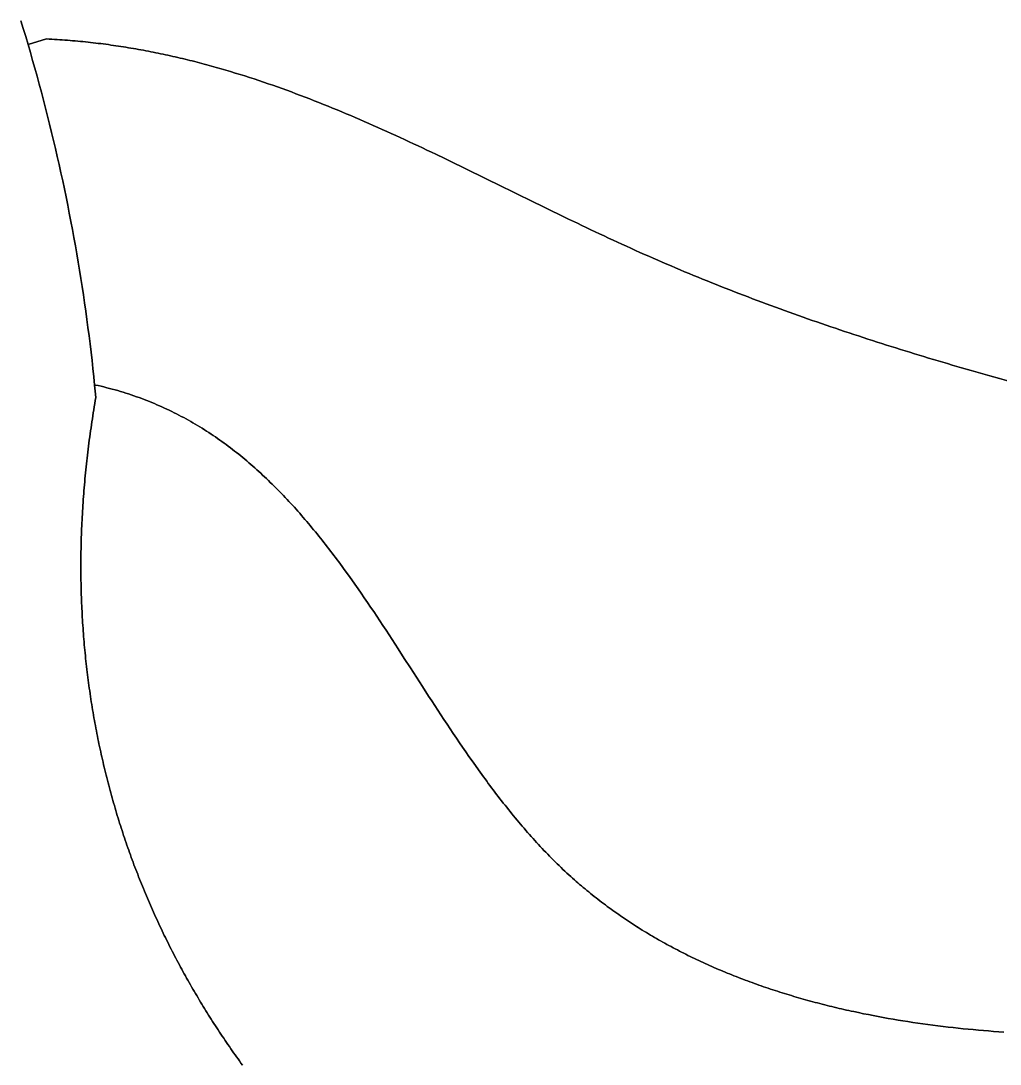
# Model space of a CAD drawing. Header units: millimetres. Extents: x 1811966 to 2218310, y 20519 to 471429.
# Drawn here: x 1946885 to 1957320, y 123498 to 134613 of the extents above; entities that cross this region are included whole.
import ezdxf

# ---------------------------------------------------------------- set-up
doc = ezdxf.new("R2010")
doc.units = ezdxf.units.MM
doc.layers.add('CLOSED_AREAS', color=7, linetype='Continuous')
doc.layers.add('REGION_HOLES', color=7, linetype='Continuous')

msp = doc.modelspace()

# ---------------------------------------------------------------- linework, layer by layer
at = {"layer": 'CLOSED_AREAS'}
for points in [[(1946884.637, 134615.245), (1946910.501, 134530.985), (1946935.991, 134446.612), (1946961.104, 134362.126), (1947159.427, 134420.597), (1947187.321, 134419.215), (1947215.172, 134417.731), (1947242.978, 134416.143), (1947270.741, 134414.453), (1947298.46, 134412.661), (1947326.136, 134410.768), (1947353.769, 134408.774), (1947381.359, 134406.68), (1947408.907, 134404.486), (1947436.413, 134402.193), (1947463.877, 134399.801), (1947491.298, 134397.311), (1947518.678, 134394.724), (1947546.017, 134392.039), (1947573.315, 134389.258), (1947600.571, 134386.381), (1947627.787, 134383.408), (1947654.963, 134380.341), (1947682.098, 134377.179), (1947709.193, 134373.923), (1947736.249, 134370.574), (1947763.264, 134367.131), (1947790.241, 134363.597), (1947817.178, 134359.97), (1947844.076, 134356.253), (1947870.936, 134352.444), (1947897.757, 134348.546), (1947924.54, 134344.557), (1947951.285, 134340.48), (1947977.992, 134336.313), (1948004.662, 134332.059), (1948031.294, 134327.717), (1948057.889, 134323.288), (1948084.447, 134318.772), (1948110.968, 134314.171), (1948137.453, 134309.484), (1948163.902, 134304.712), (1948190.315, 134299.855), (1948216.692, 134294.915), (1948243.033, 134289.891), (1948269.34, 134284.784), (1948295.611, 134279.595), (1948321.847, 134274.324), (1948348.048, 134268.972), (1948374.215, 134263.539), (1948400.348, 134258.026), (1948426.447, 134252.433), (1948452.512, 134246.761), (1948478.543, 134241.01), (1948504.542, 134235.182), (1948530.507, 134229.275), (1948556.439, 134223.292), (1948582.339, 134217.232), (1948608.206, 134211.096), (1948634.041, 134204.884), (1948659.844, 134198.598), (1948685.615, 134192.237), (1948711.355, 134185.802), (1948737.063, 134179.294), (1948762.741, 134172.712), (1948788.387, 134166.059), (1948814.003, 134159.334), (1948839.589, 134152.537), (1948865.144, 134145.67), (1948890.669, 134138.732), (1948916.165, 134131.725), (1948967.068, 134117.504), (1949017.855, 134103.01), (1949068.527, 134088.248), (1949119.087, 134073.221), (1949169.536, 134057.935), (1949219.875, 134042.393), (1949270.108, 134026.6), (1949320.235, 134010.56), (1949370.258, 133994.276), (1949420.18, 133977.754), (1949470.001, 133960.997), (1949519.724, 133944.01), (1949569.351, 133926.797), (1949618.883, 133909.361), (1949668.321, 133891.708), (1949717.669, 133873.842), (1949766.928, 133855.766), (1949816.099, 133837.485), (1949865.184, 133819.003), (1949914.185, 133800.324), (1949963.104, 133781.453), (1950011.943, 133762.394), (1950060.703, 133743.151), (1950109.386, 133723.728), (1950157.994, 133704.129), (1950206.529, 133684.359), (1950254.993, 133664.421), (1950303.387, 133644.321), (1950351.713, 133624.062), (1950399.973, 133603.648), (1950448.169, 133583.085), (1950496.303, 133562.374), (1950544.376, 133541.522), (1950592.39, 133520.533), (1950640.346, 133499.409), (1950688.248, 133478.157), (1950736.096, 133456.779), (1950783.893, 133435.281), (1950831.639, 133413.666), (1950879.338, 133391.938), (1950926.99, 133370.103), (1950974.598, 133348.163), (1951022.162, 133326.124), (1951069.686, 133303.988), (1951117.171, 133281.762), (1951164.619, 133259.448), (1951212.031, 133237.052), (1951259.409, 133214.576), (1951306.755, 133192.027), (1951401.359, 133146.72), (1951495.856, 133101.166), (1951590.261, 133055.398), (1951684.589, 133009.45), (1951778.853, 132963.356), (1951873.068, 132917.149), (1951967.249, 132870.863), (1952155.563, 132778.188), (1952343.912, 132685.601), (1952438.134, 132639.425), (1952532.408, 132593.372), (1952626.747, 132547.475), (1952721.167, 132501.77), (1952815.681, 132456.288), (1952862.978, 132433.642), (1952910.304, 132411.064), (1952957.661, 132388.56), (1953005.05, 132366.132), (1953052.474, 132343.786), (1953099.934, 132321.526), (1953147.431, 132299.355), (1953194.969, 132277.278), (1953242.548, 132255.299), (1953290.17, 132233.423), (1953337.838, 132211.653), (1953385.552, 132189.994), (1953433.315, 132168.45), (1953481.129, 132147.026), (1953528.59, 132125.903), (1953576.103, 132104.901), (1953623.666, 132084.018), (1953671.279, 132063.255), (1953718.943, 132042.61), (1953766.657, 132022.082), (1953814.42, 132001.671), (1953862.232, 131981.376), (1953910.093, 131961.196), (1953958.003, 131941.131), (1954005.961, 131921.18), (1954053.967, 131901.341), (1954102.02, 131881.614), (1954150.121, 131861.999), (1954198.269, 131842.495), (1954246.463, 131823.1), (1954294.703, 131803.814), (1954342.99, 131784.637), (1954391.322, 131765.567), (1954439.7, 131746.603), (1954488.123, 131727.746), (1954536.59, 131708.994), (1954585.102, 131690.346), (1954633.658, 131671.802), (1954682.258, 131653.361), (1954730.901, 131635.022), (1954779.587, 131616.784), (1954828.316, 131598.647), (1954877.088, 131580.61), (1954925.901, 131562.672), (1954974.757, 131544.832), (1955023.654, 131527.089), (1955072.592, 131509.443), (1955121.572, 131491.893), (1955170.592, 131474.439), (1955219.652, 131457.079), (1955268.752, 131439.812), (1955317.891, 131422.638), (1955367.07, 131405.556), (1955416.288, 131388.566), (1955465.545, 131371.666), (1955514.84, 131354.856), (1955564.173, 131338.135), (1955613.544, 131321.503), (1955662.952, 131304.957), (1955712.397, 131288.499), (1955761.879, 131272.126), (1955811.398, 131255.839), (1955860.952, 131239.636), (1955910.543, 131223.516), (1955960.169, 131207.479), (1956009.83, 131191.525), (1956059.526, 131175.652), (1956109.256, 131159.859), (1956159.021, 131144.146), (1956208.819, 131128.512), (1956258.651, 131112.957), (1956308.517, 131097.478), (1956358.415, 131082.077), (1956408.346, 131066.751), (1956458.309, 131051.501), (1956508.305, 131036.325), (1956558.332, 131021.222), (1956608.39, 131006.193), (1956658.479, 130991.235), (1956708.599, 130976.349), (1956758.75, 130961.533), (1956808.93, 130946.787), (1956909.38, 130917.501), (1957009.946, 130888.486), (1957110.627, 130859.733), (1957211.418, 130831.238), (1957312.319, 130802.995), (1957413.326, 130774.996)], [(1957413.326, 130774.996), (1957312.319, 130802.995), (1957211.418, 130831.238), (1957110.627, 130859.733), (1957009.946, 130888.486), (1956909.38, 130917.501), (1956808.93, 130946.787), (1956758.75, 130961.533), (1956708.599, 130976.349), (1956658.479, 130991.235), (1956608.39, 131006.193), (1956558.332, 131021.222), (1956508.305, 131036.325), (1956458.309, 131051.501), (1956408.346, 131066.751), (1956358.415, 131082.077), (1956308.517, 131097.478), (1956258.651, 131112.957), (1956208.819, 131128.512), (1956159.021, 131144.146), (1956109.256, 131159.859), (1956059.526, 131175.652), (1956009.83, 131191.525), (1955960.169, 131207.479), (1955910.543, 131223.516), (1955860.952, 131239.636), (1955811.398, 131255.839), (1955761.879, 131272.126), (1955712.397, 131288.499), (1955662.952, 131304.957), (1955613.544, 131321.503), (1955564.173, 131338.135), (1955514.84, 131354.856), (1955465.545, 131371.666), (1955416.288, 131388.566), (1955367.07, 131405.556), (1955317.891, 131422.638), (1955268.752, 131439.812), (1955219.652, 131457.079), (1955170.592, 131474.439), (1955121.572, 131491.893), (1955072.592, 131509.443), (1955023.654, 131527.089), (1954974.757, 131544.832), (1954925.901, 131562.672), (1954877.088, 131580.61), (1954828.316, 131598.647), (1954779.587, 131616.784), (1954730.901, 131635.022), (1954682.258, 131653.361), (1954633.658, 131671.802), (1954585.102, 131690.346), (1954536.59, 131708.994), (1954488.123, 131727.746), (1954439.7, 131746.603), (1954391.322, 131765.567), (1954342.99, 131784.637), (1954294.703, 131803.814), (1954246.463, 131823.1), (1954198.269, 131842.495), (1954150.121, 131861.999), (1954102.02, 131881.614), (1954053.967, 131901.341), (1954005.961, 131921.18), (1953958.003, 131941.131), (1953910.093, 131961.196), (1953862.232, 131981.376), (1953814.42, 132001.671), (1953766.657, 132022.082), (1953718.943, 132042.61), (1953671.279, 132063.255), (1953623.666, 132084.018), (1953576.103, 132104.901), (1953528.59, 132125.903), (1953481.129, 132147.026), (1953433.315, 132168.45), (1953385.552, 132189.994), (1953337.838, 132211.653), (1953290.17, 132233.423), (1953242.548, 132255.299), (1953194.969, 132277.278), (1953147.431, 132299.355), (1953099.934, 132321.526), (1953052.474, 132343.786), (1953005.05, 132366.132), (1952957.661, 132388.56), (1952910.304, 132411.064), (1952862.978, 132433.642), (1952815.681, 132456.288), (1952721.167, 132501.77), (1952626.747, 132547.475), (1952532.408, 132593.372), (1952438.134, 132639.425), (1952343.912, 132685.601), (1952155.563, 132778.188), (1951967.249, 132870.863), (1951873.068, 132917.149), (1951778.853, 132963.356), (1951684.589, 133009.45), (1951590.261, 133055.398), (1951495.856, 133101.166), (1951401.359, 133146.72), (1951306.755, 133192.027), (1951259.409, 133214.576), (1951212.031, 133237.052), (1951164.619, 133259.448), (1951117.171, 133281.762), (1951069.686, 133303.988), (1951022.162, 133326.124), (1950974.598, 133348.163), (1950926.99, 133370.103), (1950879.338, 133391.938), (1950831.639, 133413.666), (1950783.893, 133435.281), (1950736.096, 133456.779), (1950688.248, 133478.157), (1950640.346, 133499.409), (1950592.39, 133520.533), (1950544.376, 133541.522), (1950496.303, 133562.374), (1950448.169, 133583.085), (1950399.973, 133603.648), (1950351.713, 133624.062), (1950303.387, 133644.321), (1950254.993, 133664.421), (1950206.529, 133684.359), (1950157.994, 133704.129), (1950109.386, 133723.728), (1950060.703, 133743.151), (1950011.943, 133762.394), (1949963.104, 133781.453), (1949914.185, 133800.324), (1949865.184, 133819.003), (1949816.099, 133837.485), (1949766.928, 133855.766), (1949717.669, 133873.842), (1949668.321, 133891.708), (1949618.883, 133909.361), (1949569.351, 133926.797), (1949519.724, 133944.01), (1949470.001, 133960.997), (1949420.18, 133977.754), (1949370.258, 133994.276), (1949320.235, 134010.56), (1949270.108, 134026.6), (1949219.875, 134042.393), (1949169.536, 134057.935), (1949119.087, 134073.221), (1949068.527, 134088.248), (1949017.855, 134103.01), (1948967.068, 134117.504), (1948916.165, 134131.725), (1948890.669, 134138.732), (1948865.144, 134145.67), (1948839.589, 134152.537), (1948814.003, 134159.334), (1948788.387, 134166.059), (1948762.741, 134172.712), (1948737.063, 134179.294), (1948711.355, 134185.802), (1948685.615, 134192.237), (1948659.844, 134198.598), (1948634.041, 134204.884), (1948608.206, 134211.096), (1948582.339, 134217.232), (1948556.439, 134223.292), (1948530.507, 134229.275), (1948504.542, 134235.182), (1948478.543, 134241.01), (1948452.512, 134246.761), (1948426.447, 134252.433), (1948400.348, 134258.026), (1948374.215, 134263.539), (1948348.048, 134268.972), (1948321.847, 134274.324), (1948295.611, 134279.595), (1948269.34, 134284.784), (1948243.033, 134289.891), (1948216.692, 134294.915), (1948190.315, 134299.855), (1948163.902, 134304.712), (1948137.453, 134309.484), (1948110.968, 134314.171), (1948084.447, 134318.772), (1948057.889, 134323.288), (1948031.294, 134327.717), (1948004.662, 134332.059), (1947977.992, 134336.313), (1947951.285, 134340.48), (1947924.54, 134344.557), (1947897.757, 134348.546), (1947870.936, 134352.444), (1947844.076, 134356.253), (1947817.178, 134359.97), (1947790.241, 134363.597), (1947763.264, 134367.131), (1947736.249, 134370.574), (1947709.193, 134373.923), (1947682.098, 134377.179), (1947654.963, 134380.341), (1947627.787, 134383.408), (1947600.571, 134386.381), (1947573.315, 134389.258), (1947546.017, 134392.039), (1947518.678, 134394.724), (1947491.298, 134397.311), (1947463.877, 134399.801), (1947436.413, 134402.193), (1947408.907, 134404.486), (1947381.359, 134406.68), (1947353.769, 134408.774), (1947326.136, 134410.768), (1947298.46, 134412.661), (1947270.741, 134414.453), (1947242.978, 134416.143), (1947215.172, 134417.731), (1947187.321, 134419.215), (1947159.427, 134420.597), (1946961.104, 134362.126), (1946985.852, 134277.492), (1947010.222, 134192.749), (1947034.215, 134107.898), (1947057.83, 134022.941), (1947081.065, 133937.88), (1947103.922, 133852.716), (1947126.4, 133767.451), (1947148.497, 133682.087), (1947170.214, 133596.625), (1947191.549, 133511.068), (1947212.504, 133425.416), (1947233.077, 133339.672), (1947253.268, 133253.837), (1947273.076, 133167.913), (1947292.501, 133081.901), (1947311.543, 132995.804), (1947330.202, 132909.623), (1947348.476, 132823.36), (1947366.366, 132737.016), (1947383.871, 132650.593), (1947400.991, 132564.093), (1947417.726, 132477.518), (1947434.074, 132390.869), (1947450.037, 132304.148), (1947465.613, 132217.357), (1947480.803, 132130.498), (1947495.605, 132043.571), (1947510.02, 131956.58), (1947524.048, 131869.525), (1947537.687, 131782.408), (1947550.939, 131695.232), (1947563.802, 131607.998), (1947576.276, 131520.707), (1947588.361, 131433.361), (1947600.057, 131345.963), (1947611.364, 131258.513), (1947622.281, 131171.013), (1947632.809, 131083.466), (1947642.946, 130995.873), (1947652.693, 130908.236), (1947662.05, 130820.556), (1947671.016, 130732.835), (1947678.76, 130733.609), (1947709.15, 130726.862), (1947739.364, 130719.89), (1947769.402, 130712.694), (1947799.266, 130705.275), (1947828.957, 130697.636), (1947858.477, 130689.777), (1947887.825, 130681.7), (1947917.004, 130673.406), (1947946.014, 130664.897), (1947974.856, 130656.174), (1948003.532, 130647.238), (1948032.043, 130638.091), (1948060.39, 130628.735), (1948088.573, 130619.169), (1948116.594, 130609.397), (1948144.455, 130599.419), (1948172.155, 130589.237), (1948199.697, 130578.852), (1948227.082, 130568.266), (1948254.309, 130557.479), (1948281.382, 130546.494), (1948308.3, 130535.311), (1948335.065, 130523.932), (1948361.677, 130512.359), (1948388.139, 130500.593), (1948414.451, 130488.635), (1948440.614, 130476.486), (1948466.629, 130464.149), (1948492.498, 130451.624), (1948518.221, 130438.913), (1948543.8, 130426.016), (1948569.235, 130412.937), (1948594.528, 130399.675), (1948619.68, 130386.233), (1948644.692, 130372.611), (1948669.566, 130358.812), (1948694.301, 130344.836), (1948718.9, 130330.685), (1948743.363, 130316.36), (1948767.691, 130301.863), (1948791.887, 130287.195), (1948815.949, 130272.357), (1948839.881, 130257.351), (1948863.683, 130242.179), (1948887.355, 130226.841), (1948910.9, 130211.338), (1948934.318, 130195.674), (1948957.61, 130179.848), (1948980.778, 130163.862), (1949003.822, 130147.718), (1949026.744, 130131.417), (1949049.544, 130114.96), (1949072.224, 130098.348), (1949094.786, 130081.584), (1949117.229, 130064.669), (1949139.555, 130047.603), (1949161.766, 130030.388), (1949183.861, 130013.026), (1949205.844, 129995.518), (1949227.713, 129977.866), (1949249.472, 129960.07), (1949271.12, 129942.133), (1949292.659, 129924.055), (1949314.09, 129905.838), (1949335.414, 129887.484), (1949356.632, 129868.993), (1949377.745, 129850.367), (1949398.754, 129831.608), (1949419.661, 129812.717), (1949440.467, 129793.695), (1949461.172, 129774.544), (1949481.778, 129755.265), (1949502.285, 129735.859), (1949522.696, 129716.328), (1949543.011, 129696.674), (1949563.23, 129676.897), (1949583.356, 129656.999), (1949603.39, 129636.982), (1949623.332, 129616.846), (1949643.183, 129596.593), (1949662.945, 129576.225), (1949682.618, 129555.744), (1949702.205, 129535.149), (1949721.705, 129514.443), (1949741.121, 129493.627), (1949760.453, 129472.703), (1949779.702, 129451.672), (1949798.869, 129430.535), (1949817.955, 129409.293), (1949836.963, 129387.949), (1949855.892, 129366.503), (1949874.743, 129344.957), (1949893.519, 129323.313), (1949912.219, 129301.57), (1949930.846, 129279.732), (1949949.399, 129257.8), (1949967.881, 129235.774), (1949986.292, 129213.656), (1950004.634, 129191.448), (1950022.907, 129169.15), (1950041.113, 129146.765), (1950059.253, 129124.294), (1950077.327, 129101.738), (1950095.338, 129079.098), (1950113.285, 129056.377), (1950131.171, 129033.574), (1950148.996, 129010.693), (1950166.761, 128987.733), (1950184.468, 128964.697), (1950202.117, 128941.585), (1950219.71, 128918.4), (1950237.248, 128895.142), (1950254.732, 128871.814), (1950272.162, 128848.416), (1950289.541, 128824.949), (1950306.869, 128801.416), (1950324.147, 128777.817), (1950341.376, 128754.154), (1950375.694, 128706.642), (1950409.83, 128658.89), (1950443.793, 128610.91), (1950477.593, 128562.712), (1950511.238, 128514.308), (1950544.737, 128465.708), (1950578.099, 128416.925), (1950611.333, 128367.969), (1950644.446, 128318.851), (1950677.449, 128269.582), (1950710.35, 128220.173), (1950743.157, 128170.636), (1950775.88, 128120.981), (1950808.528, 128071.221), (1950841.108, 128021.364), (1950873.631, 127971.424), (1950906.105, 127921.411), (1950970.939, 127821.209), (1951035.683, 127720.849), (1951100.406, 127620.419), (1951165.178, 127520.008), (1951230.071, 127419.704), (1951262.585, 127369.621), (1951295.155, 127319.597), (1951327.79, 127269.645), (1951360.5, 127219.776), (1951393.292, 127169.999), (1951426.177, 127120.328), (1951459.161, 127070.772), (1951492.255, 127021.344), (1951525.468, 126972.053), (1951558.807, 126922.911), (1951592.282, 126873.929), (1951625.901, 126825.119), (1951659.674, 126776.491), (1951693.609, 126728.057), (1951727.715, 126679.827), (1951762.001, 126631.813), (1951796.475, 126584.026), (1951813.786, 126560.221), (1951831.147, 126536.476), (1951848.56, 126512.794), (1951866.025, 126489.176), (1951883.544, 126465.623), (1951901.118, 126442.136), (1951918.748, 126418.717), (1951936.435, 126395.367), (1951954.18, 126372.088), (1951971.985, 126348.88), (1951989.85, 126325.746), (1952007.776, 126302.687), (1952025.765, 126279.704), (1952043.817, 126256.798), (1952061.934, 126233.972), (1952080.118, 126211.225), (1952098.368, 126188.561), (1952116.686, 126165.979), (1952135.073, 126143.482), (1952153.531, 126121.071), (1952172.06, 126098.747), (1952190.661, 126076.511), (1952209.336, 126054.366), (1952228.086, 126032.312), (1952246.911, 126010.351), (1952265.813, 125988.484), (1952284.794, 125966.713), (1952303.853, 125945.038), (1952322.993, 125923.462), (1952342.214, 125901.986), (1952361.517, 125880.61), (1952380.904, 125859.338), (1952400.375, 125838.169), (1952419.932, 125817.105), (1952439.576, 125796.148), (1952459.307, 125775.3), (1952479.128, 125754.56), (1952499.039, 125733.932), (1952519.04, 125713.416), (1952539.135, 125693.013), (1952559.322, 125672.725), (1952579.604, 125652.554), (1952599.982, 125632.5), (1952620.456, 125612.566), (1952641.028, 125592.752), (1952661.699, 125573.061), (1952682.471, 125553.492), (1952703.343, 125534.048), (1952724.317, 125514.731), (1952745.395, 125495.541), (1952764.038, 125478.752), (1952782.761, 125462.063), (1952801.565, 125445.474), (1952820.449, 125428.983), (1952839.412, 125412.592), (1952858.453, 125396.3), (1952877.574, 125380.106), (1952896.773, 125364.01), (1952916.05, 125348.013), (1952935.404, 125332.113), (1952954.835, 125316.311), (1952974.343, 125300.607), (1952993.927, 125284.999), (1953013.588, 125269.489), (1953033.324, 125254.075), (1953053.135, 125238.758), (1953073.021, 125223.538), (1953092.981, 125208.413), (1953113.016, 125193.385), (1953133.124, 125178.452), (1953153.305, 125163.614), (1953173.56, 125148.871), (1953193.887, 125134.224), (1953214.286, 125119.671), (1953234.756, 125105.213), (1953255.299, 125090.849), (1953275.912, 125076.579), (1953296.596, 125062.403), (1953317.35, 125048.321), (1953338.174, 125034.332), (1953359.067, 125020.436), (1953380.03, 125006.634), (1953401.061, 124992.924), (1953422.161, 124979.306), (1953443.328, 124965.781), (1953464.563, 124952.348), (1953485.866, 124939.006), (1953507.235, 124925.757), (1953528.671, 124912.598), (1953550.172, 124899.531), (1953571.74, 124886.555), (1953593.372, 124873.669), (1953615.07, 124860.874), (1953636.832, 124848.169), (1953658.658, 124835.555), (1953680.548, 124823.03), (1953702.502, 124810.595), (1953724.518, 124798.249), (1953746.597, 124785.992), (1953768.738, 124773.824), (1953790.942, 124761.745), (1953813.206, 124749.754), (1953835.532, 124737.852), (1953857.918, 124726.037), (1953880.365, 124714.311), (1953902.872, 124702.672), (1953925.438, 124691.12), (1953948.064, 124679.656), (1953970.748, 124668.278), (1953993.491, 124656.987), (1954016.292, 124645.783), (1954039.15, 124634.665), (1954062.066, 124623.632), (1954085.038, 124612.686), (1954108.068, 124601.825), (1954131.153, 124591.05), (1954154.294, 124580.359), (1954177.491, 124569.754), (1954200.742, 124559.233), (1954224.048, 124548.797), (1954247.409, 124538.444), (1954270.823, 124528.176), (1954294.29, 124517.992), (1954317.811, 124507.891), (1954341.385, 124497.874), (1954365.011, 124487.939), (1954388.688, 124478.088), (1954412.418, 124468.319), (1954436.198, 124458.632), (1954460.03, 124449.028), (1954483.911, 124439.506), (1954507.843, 124430.065), (1954531.825, 124420.707), (1954555.856, 124411.429), (1954579.935, 124402.232), (1954604.064, 124393.117), (1954628.24, 124384.082), (1954652.464, 124375.127), (1954676.735, 124366.253), (1954701.054, 124357.458), (1954725.419, 124348.743), (1954749.83, 124340.108), (1954774.288, 124331.552), (1954798.79, 124323.075), (1954823.338, 124314.677), (1954847.931, 124306.358), (1954872.567, 124298.117), (1954897.248, 124289.954), (1954921.972, 124281.869), (1954946.74, 124273.862), (1954971.55, 124265.933), (1954996.403, 124258.08), (1955021.298, 124250.305), (1955046.234, 124242.606), (1955071.212, 124234.985), (1955096.23, 124227.439), (1955121.29, 124219.97), (1955146.389, 124212.576), (1955171.528, 124205.259), (1955196.706, 124198.017), (1955221.924, 124190.85), (1955247.18, 124183.758), (1955272.474, 124176.741), (1955297.806, 124169.798), (1955323.176, 124162.93), (1955348.582, 124156.136), (1955374.026, 124149.416), (1955399.505, 124142.77), (1955425.021, 124136.197), (1955450.572, 124129.697), (1955476.158, 124123.271), (1955501.78, 124116.917), (1955527.435, 124110.636), (1955553.125, 124104.427), (1955578.848, 124098.29), (1955604.605, 124092.225), (1955630.394, 124086.232), (1955656.216, 124080.31), (1955682.07, 124074.46), (1955707.956, 124068.68), (1955733.873, 124062.972), (1955759.821, 124057.333), (1955811.809, 124046.268), (1955863.916, 124035.482), (1955916.14, 124024.974), (1955968.477, 124014.742), (1956020.924, 124004.783), (1956073.478, 123995.098), (1956126.136, 123985.683), (1956178.896, 123976.536), (1956231.753, 123967.657), (1956284.706, 123959.043), (1956337.75, 123950.692), (1956390.883, 123942.603), (1956444.103, 123934.774), (1956497.405, 123927.203), (1956550.786, 123919.888), (1956604.245, 123912.828), (1956657.777, 123906.02), (1956711.379, 123899.463), (1956765.049, 123893.156), (1956818.784, 123887.095), (1956872.58, 123881.28), (1956926.434, 123875.709), (1956980.344, 123870.379), (1957034.306, 123865.29), (1957088.318, 123860.439), (1957142.375, 123855.825), (1957196.476, 123851.445), (1957250.617, 123847.299), (1957304.794, 123843.383), (1957359.006, 123839.697)], [(1957359.006, 123839.697), (1957304.794, 123843.383), (1957250.617, 123847.299), (1957196.476, 123851.445), (1957142.375, 123855.825), (1957088.318, 123860.439), (1957034.306, 123865.29), (1956980.344, 123870.379), (1956926.434, 123875.709), (1956872.58, 123881.28), (1956818.784, 123887.095), (1956765.049, 123893.156), (1956711.379, 123899.463), (1956657.777, 123906.02), (1956604.245, 123912.828), (1956550.786, 123919.888), (1956497.405, 123927.203), (1956444.103, 123934.774), (1956390.883, 123942.603), (1956337.75, 123950.692), (1956284.706, 123959.043), (1956231.753, 123967.657), (1956178.896, 123976.536), (1956126.136, 123985.683), (1956073.478, 123995.098), (1956020.924, 124004.783), (1955968.477, 124014.742), (1955916.14, 124024.974), (1955863.916, 124035.482), (1955811.809, 124046.268), (1955759.821, 124057.333), (1955733.873, 124062.972), (1955707.956, 124068.68), (1955682.07, 124074.46), (1955656.216, 124080.31), (1955630.394, 124086.232), (1955604.605, 124092.225), (1955578.848, 124098.29), (1955553.125, 124104.427), (1955527.435, 124110.636), (1955501.78, 124116.917), (1955476.158, 124123.271), (1955450.572, 124129.697), (1955425.021, 124136.197), (1955399.505, 124142.77), (1955374.026, 124149.416), (1955348.582, 124156.136), (1955323.176, 124162.93), (1955297.806, 124169.798), (1955272.474, 124176.741), (1955247.18, 124183.758), (1955221.924, 124190.85), (1955196.706, 124198.017), (1955171.528, 124205.259), (1955146.389, 124212.576), (1955121.29, 124219.97), (1955096.23, 124227.439), (1955071.212, 124234.985), (1955046.234, 124242.606), (1955021.298, 124250.305), (1954996.403, 124258.08), (1954971.55, 124265.933), (1954946.74, 124273.862), (1954921.972, 124281.869), (1954897.248, 124289.954), (1954872.567, 124298.117), (1954847.931, 124306.358), (1954823.338, 124314.677), (1954798.79, 124323.075), (1954774.288, 124331.552), (1954749.83, 124340.108), (1954725.419, 124348.743), (1954701.054, 124357.458), (1954676.735, 124366.253), (1954652.464, 124375.127), (1954628.24, 124384.082), (1954604.064, 124393.117), (1954579.935, 124402.232), (1954555.856, 124411.429), (1954531.825, 124420.707), (1954507.843, 124430.065), (1954483.911, 124439.506), (1954460.03, 124449.028), (1954436.198, 124458.632), (1954412.418, 124468.319), (1954388.688, 124478.088), (1954365.011, 124487.939), (1954341.385, 124497.874), (1954317.811, 124507.891), (1954294.29, 124517.992), (1954270.823, 124528.176), (1954247.409, 124538.444), (1954224.048, 124548.797), (1954200.742, 124559.233), (1954177.491, 124569.754), (1954154.294, 124580.359), (1954131.153, 124591.05), (1954108.068, 124601.825), (1954085.038, 124612.686), (1954062.066, 124623.632), (1954039.15, 124634.665), (1954016.292, 124645.783), (1953993.491, 124656.987), (1953970.748, 124668.278), (1953948.064, 124679.656), (1953925.438, 124691.12), (1953902.872, 124702.672), (1953880.365, 124714.311), (1953857.918, 124726.037), (1953835.532, 124737.852), (1953813.206, 124749.754), (1953790.942, 124761.745), (1953768.738, 124773.824), (1953746.597, 124785.992), (1953724.518, 124798.249), (1953702.502, 124810.595), (1953680.548, 124823.03), (1953658.658, 124835.555), (1953636.832, 124848.169), (1953615.07, 124860.874), (1953593.372, 124873.669), (1953571.74, 124886.555), (1953550.172, 124899.531), (1953528.671, 124912.598), (1953507.235, 124925.757), (1953485.866, 124939.006), (1953464.563, 124952.348), (1953443.328, 124965.781), (1953422.161, 124979.306), (1953401.061, 124992.924), (1953380.03, 125006.634), (1953359.067, 125020.436), (1953338.174, 125034.332), (1953317.35, 125048.321), (1953296.596, 125062.403), (1953275.912, 125076.579), (1953255.299, 125090.849), (1953234.756, 125105.213), (1953214.286, 125119.671), (1953193.887, 125134.224), (1953173.56, 125148.871), (1953153.305, 125163.614), (1953133.124, 125178.452), (1953113.016, 125193.385), (1953092.981, 125208.413), (1953073.021, 125223.538), (1953053.135, 125238.758), (1953033.324, 125254.075), (1953013.588, 125269.489), (1952993.927, 125284.999), (1952974.343, 125300.607), (1952954.835, 125316.311), (1952935.404, 125332.113), (1952916.05, 125348.013), (1952896.773, 125364.01), (1952877.574, 125380.106), (1952858.453, 125396.3), (1952839.412, 125412.592), (1952820.449, 125428.983), (1952801.565, 125445.474), (1952782.761, 125462.063), (1952764.038, 125478.752), (1952745.395, 125495.541), (1952724.317, 125514.731), (1952703.343, 125534.048), (1952682.471, 125553.492), (1952661.699, 125573.061), (1952641.028, 125592.752), (1952620.456, 125612.566), (1952599.982, 125632.5), (1952579.604, 125652.554), (1952559.322, 125672.725), (1952539.135, 125693.013), (1952519.04, 125713.416), (1952499.039, 125733.932), (1952479.128, 125754.56), (1952459.307, 125775.3), (1952439.576, 125796.148), (1952419.932, 125817.105), (1952400.375, 125838.169), (1952380.904, 125859.338), (1952361.517, 125880.61), (1952342.214, 125901.986), (1952322.993, 125923.462), (1952303.853, 125945.038), (1952284.794, 125966.713), (1952265.813, 125988.484), (1952246.911, 126010.351), (1952228.086, 126032.312), (1952209.336, 126054.366), (1952190.661, 126076.511), (1952172.06, 126098.747), (1952153.531, 126121.071), (1952135.073, 126143.482), (1952116.686, 126165.979), (1952098.368, 126188.561), (1952080.118, 126211.225), (1952061.934, 126233.972), (1952043.817, 126256.798), (1952025.765, 126279.704), (1952007.776, 126302.687), (1951989.85, 126325.746), (1951971.985, 126348.88), (1951954.18, 126372.088), (1951936.435, 126395.367), (1951918.748, 126418.717), (1951901.118, 126442.136), (1951883.544, 126465.623), (1951866.025, 126489.176), (1951848.56, 126512.794), (1951831.147, 126536.476), (1951813.786, 126560.221), (1951796.475, 126584.026), (1951762.001, 126631.813), (1951727.715, 126679.827), (1951693.609, 126728.057), (1951659.674, 126776.491), (1951625.901, 126825.119), (1951592.282, 126873.929), (1951558.807, 126922.911), (1951525.468, 126972.053), (1951492.255, 127021.344), (1951459.161, 127070.772), (1951426.177, 127120.328), (1951393.292, 127169.999), (1951360.5, 127219.776), (1951327.79, 127269.645), (1951295.155, 127319.597), (1951262.585, 127369.621), (1951230.071, 127419.704), (1951165.178, 127520.008), (1951100.406, 127620.419), (1951035.683, 127720.849), (1950970.939, 127821.209), (1950906.105, 127921.411), (1950873.631, 127971.424), (1950841.108, 128021.364), (1950808.528, 128071.221), (1950775.88, 128120.981), (1950743.157, 128170.636), (1950710.35, 128220.173), (1950677.449, 128269.582), (1950644.446, 128318.851), (1950611.333, 128367.969), (1950578.099, 128416.925), (1950544.737, 128465.708), (1950511.238, 128514.308), (1950477.593, 128562.712), (1950443.793, 128610.91), (1950409.83, 128658.89), (1950375.694, 128706.642), (1950341.376, 128754.154), (1950324.147, 128777.817), (1950306.869, 128801.416), (1950289.541, 128824.949), (1950272.162, 128848.416), (1950254.732, 128871.814), (1950237.248, 128895.142), (1950219.71, 128918.4), (1950202.117, 128941.585), (1950184.468, 128964.697), (1950166.761, 128987.733), (1950148.996, 129010.693), (1950131.171, 129033.574), (1950113.285, 129056.377), (1950095.338, 129079.098), (1950077.327, 129101.738), (1950059.253, 129124.294), (1950041.113, 129146.765), (1950022.907, 129169.15), (1950004.634, 129191.448), (1949986.292, 129213.656), (1949967.881, 129235.774), (1949949.399, 129257.8), (1949930.846, 129279.732), (1949912.219, 129301.57), (1949893.519, 129323.313), (1949874.743, 129344.957), (1949855.892, 129366.503), (1949836.963, 129387.949), (1949817.955, 129409.293), (1949798.869, 129430.535), (1949779.702, 129451.672), (1949760.453, 129472.703), (1949741.121, 129493.627), (1949721.705, 129514.443), (1949702.205, 129535.149), (1949682.618, 129555.744), (1949662.945, 129576.225), (1949643.183, 129596.593), (1949623.332, 129616.846), (1949603.39, 129636.982), (1949583.356, 129656.999), (1949563.23, 129676.897), (1949543.011, 129696.674), (1949522.696, 129716.328), (1949502.285, 129735.859), (1949481.778, 129755.265), (1949461.172, 129774.544), (1949440.467, 129793.695), (1949419.661, 129812.717), (1949398.754, 129831.608), (1949377.745, 129850.367), (1949356.632, 129868.993), (1949335.414, 129887.484), (1949314.09, 129905.838), (1949292.659, 129924.055), (1949271.12, 129942.133), (1949249.472, 129960.07), (1949227.713, 129977.866), (1949205.844, 129995.518), (1949183.861, 130013.026), (1949161.766, 130030.388), (1949139.555, 130047.603), (1949117.229, 130064.669), (1949094.786, 130081.584), (1949072.224, 130098.348), (1949049.544, 130114.96), (1949026.744, 130131.417), (1949003.822, 130147.718), (1948980.778, 130163.862), (1948957.61, 130179.848), (1948934.318, 130195.674), (1948910.9, 130211.338), (1948887.355, 130226.841), (1948863.683, 130242.179), (1948839.881, 130257.351), (1948815.949, 130272.357), (1948791.887, 130287.195), (1948767.691, 130301.863), (1948743.363, 130316.36), (1948718.9, 130330.685), (1948694.301, 130344.836), (1948669.566, 130358.812), (1948644.692, 130372.611), (1948619.68, 130386.233), (1948594.528, 130399.675), (1948569.235, 130412.937), (1948543.8, 130426.016), (1948518.221, 130438.913), (1948492.498, 130451.624), (1948466.629, 130464.149), (1948440.614, 130476.486), (1948414.451, 130488.635), (1948388.139, 130500.593), (1948361.677, 130512.359), (1948335.065, 130523.932), (1948308.3, 130535.311), (1948281.382, 130546.494), (1948254.309, 130557.479), (1948227.082, 130568.266), (1948199.697, 130578.852), (1948172.155, 130589.237), (1948144.455, 130599.419), (1948116.594, 130609.397), (1948088.573, 130619.169), (1948060.39, 130628.735), (1948032.043, 130638.091), (1948003.532, 130647.238), (1947974.856, 130656.174), (1947946.014, 130664.897), (1947917.004, 130673.406), (1947887.825, 130681.7), (1947858.477, 130689.777), (1947828.957, 130697.636), (1947799.266, 130705.275), (1947769.402, 130712.694), (1947739.364, 130719.89), (1947709.15, 130726.862), (1947678.76, 130733.609), (1947671.016, 130732.835), (1947677.52, 130666.643), (1947683.802, 130600.429), (1947678.161, 130567.851), (1947672.626, 130535.309), (1947667.194, 130502.804), (1947661.867, 130470.336), (1947656.644, 130437.904), (1947651.524, 130405.509), (1947646.509, 130373.151), (1947641.597, 130340.83), (1947636.788, 130308.546), (1947632.082, 130276.298), (1947627.48, 130244.088), (1947622.98, 130211.915), (1947618.583, 130179.779), (1947614.289, 130147.68), (1947610.097, 130115.618), (1947606.007, 130083.593), (1947602.019, 130051.606), (1947598.133, 130019.656), (1947594.348, 129987.743), (1947590.665, 129955.868), (1947587.084, 129924.03), (1947583.603, 129892.229), (1947580.224, 129860.466), (1947576.945, 129828.741), (1947573.767, 129797.053), (1947570.69, 129765.403), (1947567.713, 129733.791), (1947564.836, 129702.216), (1947562.058, 129670.679), (1947559.381, 129639.18), (1947556.803, 129607.719), (1947554.325, 129576.295), (1947551.946, 129544.91), (1947549.666, 129513.563), (1947547.486, 129482.253), (1947545.404, 129450.982), (1947543.42, 129419.749), (1947541.535, 129388.554), (1947539.748, 129357.397), (1947538.06, 129326.279), (1947536.469, 129295.199), (1947534.976, 129264.157), (1947533.581, 129233.153), (1947532.283, 129202.188), (1947531.082, 129171.262), (1947529.978, 129140.374), (1947528.972, 129109.524), (1947528.062, 129078.713), (1947527.248, 129047.941), (1947526.531, 129017.208), (1947525.911, 128986.513), (1947525.386, 128955.857), (1947524.957, 128925.239), (1947524.624, 128894.661), (1947524.386, 128864.122), (1947524.244, 128833.621), (1947524.197, 128803.16), (1947524.246, 128772.737), (1947524.389, 128742.354), (1947524.626, 128712.009), (1947524.959, 128681.704), (1947525.385, 128651.438), (1947525.906, 128621.212), (1947526.521, 128591.024), (1947527.23, 128560.876), (1947528.032, 128530.768), (1947528.928, 128500.698), (1947529.917, 128470.669), (1947531, 128440.678), (1947532.175, 128410.728), (1947533.443, 128380.817), (1947534.804, 128350.945), (1947536.258, 128321.114), (1947537.803, 128291.321), (1947539.441, 128261.569), (1947541.171, 128231.857), (1947542.993, 128202.184), (1947544.907, 128172.551), (1947546.911, 128142.959), (1947549.008, 128113.406), (1947551.195, 128083.893), (1947553.473, 128054.421), (1947555.842, 128024.988), (1947558.302, 127995.596), (1947560.852, 127966.243), (1947563.493, 127936.932), (1947566.223, 127907.66), (1947569.044, 127878.429), (1947571.954, 127849.238), (1947574.954, 127820.087), (1947578.044, 127790.977), (1947581.223, 127761.908), (1947584.49, 127732.879), (1947587.847, 127703.89), (1947591.293, 127674.943), (1947594.827, 127646.035), (1947598.449, 127617.169), (1947602.16, 127588.344), (1947605.959, 127559.559), (1947609.846, 127530.815), (1947613.82, 127502.112), (1947617.882, 127473.45), (1947622.032, 127444.829), (1947626.269, 127416.249), (1947630.592, 127387.71), (1947635.003, 127359.212), (1947639.501, 127330.755), (1947644.085, 127302.34), (1947648.755, 127273.965), (1947653.512, 127245.632), (1947658.354, 127217.341), (1947663.283, 127189.09), (1947668.297, 127160.882), (1947673.397, 127132.714), (1947678.582, 127104.588), (1947683.853, 127076.504), (1947689.208, 127048.461), (1947694.648, 127020.46), (1947700.173, 126992.501), (1947705.783, 126964.583), (1947711.476, 126936.707), (1947717.255, 126908.873), (1947723.117, 126881.08), (1947729.062, 126853.33), (1947735.092, 126825.622), (1947741.205, 126797.955), (1947747.401, 126770.331), (1947753.681, 126742.748), (1947760.044, 126715.208), (1947766.489, 126687.71), (1947773.017, 126660.254), (1947779.627, 126632.84), (1947786.32, 126605.469), (1947793.095, 126578.14), (1947799.952, 126550.853), (1947806.891, 126523.609), (1947813.911, 126496.407), (1947821.013, 126469.247), (1947828.196, 126442.13), (1947835.461, 126415.056), (1947842.806, 126388.025), (1947850.232, 126361.036), (1947857.739, 126334.09), (1947865.326, 126307.186), (1947872.993, 126280.325), (1947880.741, 126253.508), (1947888.568, 126226.733), (1947896.475, 126200.001), (1947904.462, 126173.312), (1947912.528, 126146.666), (1947920.674, 126120.063), (1947928.898, 126093.503), (1947937.202, 126066.986), (1947945.584, 126040.513), (1947954.045, 126014.083), (1947962.584, 125987.696), (1947971.202, 125961.352), (1947979.897, 125935.052), (1947988.671, 125908.795), (1947997.522, 125882.582), (1948006.451, 125856.412), (1948015.457, 125830.286), (1948024.54, 125804.203), (1948033.701, 125778.164), (1948042.938, 125752.168), (1948052.252, 125726.216), (1948061.643, 125700.308), (1948071.109, 125674.444), (1948080.653, 125648.624), (1948090.272, 125622.847), (1948099.967, 125597.115), (1948109.738, 125571.426), (1948119.584, 125545.782), (1948129.506, 125520.181), (1948139.502, 125494.625), (1948149.574, 125469.112), (1948159.721, 125443.644), (1948169.942, 125418.221), (1948180.238, 125392.841), (1948190.608, 125367.506), (1948201.053, 125342.215), (1948211.571, 125316.968), (1948222.163, 125291.766), (1948232.829, 125266.609), (1948243.569, 125241.496), (1948254.381, 125216.428), (1948265.267, 125191.404), (1948276.226, 125166.425), (1948287.258, 125141.49), (1948298.362, 125116.601), (1948309.539, 125091.756), (1948320.788, 125066.956), (1948332.109, 125042.201), (1948343.502, 125017.49), (1948354.967, 124992.825), (1948366.503, 124968.205), (1948378.111, 124943.63), (1948389.791, 124919.1), (1948401.541, 124894.615), (1948413.362, 124870.175), (1948425.254, 124845.78), (1948437.217, 124821.431), (1948449.25, 124797.127), (1948461.354, 124772.869), (1948473.527, 124748.656), (1948485.771, 124724.488), (1948498.084, 124700.366), (1948510.467, 124676.289), (1948522.919, 124652.258), (1948535.44, 124628.272), (1948548.031, 124604.332), (1948560.69, 124580.438), (1948573.418, 124556.59), (1948586.215, 124532.787), (1948599.08, 124509.031), (1948612.014, 124485.32), (1948625.015, 124461.655), (1948638.084, 124438.036), (1948651.221, 124414.463), (1948664.426, 124390.936), (1948677.698, 124367.455), (1948691.037, 124344.02), (1948704.443, 124320.632), (1948717.916, 124297.29), (1948731.456, 124273.993), (1948745.062, 124250.744), (1948758.735, 124227.54), (1948772.474, 124204.383), (1948786.279, 124181.273), (1948800.149, 124158.209), (1948814.086, 124135.191), (1948828.088, 124112.221), (1948842.155, 124089.296), (1948856.287, 124066.419), (1948870.485, 124043.588), (1948884.747, 124020.803), (1948899.074, 123998.066), (1948913.465, 123975.375), (1948927.921, 123952.732), (1948942.441, 123930.135), (1948957.025, 123907.585), (1948971.673, 123885.082), (1948986.384, 123862.626), (1949001.159, 123840.218), (1949015.997, 123817.856), (1949030.898, 123795.542), (1949045.862, 123773.275), (1949060.89, 123751.055), (1949075.979, 123728.882), (1949091.131, 123706.757), (1949106.346, 123684.679), (1949121.622, 123662.649), (1949136.961, 123640.666), (1949152.361, 123618.73), (1949167.823, 123596.843), (1949183.346, 123575.002), (1949198.931, 123553.21), (1949214.576, 123531.465), (1949230.283, 123509.768), (1949246.05, 123488.119)]]:
    msp.add_lwpolyline(points, dxfattribs=at)
at = {"layer": 'REGION_HOLES'}
msp.add_lwpolyline([(1949246.05, 123488.119), (1949230.283, 123509.768), (1949214.576, 123531.465), (1949198.931, 123553.21), (1949183.346, 123575.002), (1949167.823, 123596.843), (1949152.361, 123618.73), (1949136.961, 123640.666), (1949121.622, 123662.649), (1949106.346, 123684.679), (1949091.131, 123706.757), (1949075.979, 123728.882), (1949060.89, 123751.055), (1949045.862, 123773.275), (1949030.898, 123795.542), (1949015.997, 123817.856), (1949001.159, 123840.218), (1948986.384, 123862.626), (1948971.673, 123885.082), (1948957.025, 123907.585), (1948942.441, 123930.135), (1948927.921, 123952.732), (1948913.465, 123975.375), (1948899.074, 123998.066), (1948884.747, 124020.803), (1948870.485, 124043.588), (1948856.287, 124066.419), (1948842.155, 124089.296), (1948828.088, 124112.221), (1948814.086, 124135.191), (1948800.149, 124158.209), (1948786.279, 124181.273), (1948772.474, 124204.383), (1948758.735, 124227.54), (1948745.062, 124250.744), (1948731.456, 124273.993), (1948717.916, 124297.29), (1948704.443, 124320.632), (1948691.037, 124344.02), (1948677.698, 124367.455), (1948664.426, 124390.936), (1948651.221, 124414.463), (1948638.084, 124438.036), (1948625.015, 124461.655), (1948612.014, 124485.32), (1948599.08, 124509.031), (1948586.215, 124532.787), (1948573.418, 124556.59), (1948560.69, 124580.438), (1948548.031, 124604.332), (1948535.44, 124628.272), (1948522.919, 124652.258), (1948510.467, 124676.289), (1948498.084, 124700.366), (1948485.771, 124724.488), (1948473.527, 124748.656), (1948461.354, 124772.869), (1948449.25, 124797.127), (1948437.217, 124821.431), (1948425.254, 124845.78), (1948413.362, 124870.175), (1948401.541, 124894.615), (1948389.791, 124919.1), (1948378.111, 124943.63), (1948366.503, 124968.205), (1948354.967, 124992.825), (1948343.502, 125017.49), (1948332.109, 125042.201), (1948320.788, 125066.956), (1948309.539, 125091.756), (1948298.362, 125116.601), (1948287.258, 125141.49), (1948276.226, 125166.425), (1948265.267, 125191.404), (1948254.381, 125216.428), (1948243.569, 125241.496), (1948232.829, 125266.609), (1948222.163, 125291.766), (1948211.571, 125316.968), (1948201.053, 125342.215), (1948190.608, 125367.506), (1948180.238, 125392.841), (1948169.942, 125418.221), (1948159.721, 125443.644), (1948149.574, 125469.112), (1948139.502, 125494.625), (1948129.506, 125520.181), (1948119.584, 125545.782), (1948109.738, 125571.426), (1948099.967, 125597.115), (1948090.272, 125622.847), (1948080.653, 125648.624), (1948071.109, 125674.444), (1948061.643, 125700.308), (1948052.252, 125726.216), (1948042.938, 125752.168), (1948033.701, 125778.164), (1948024.54, 125804.203), (1948015.457, 125830.286), (1948006.451, 125856.412), (1947997.522, 125882.582), (1947988.671, 125908.795), (1947979.897, 125935.052), (1947971.202, 125961.352), (1947962.584, 125987.696), (1947954.045, 126014.083), (1947945.584, 126040.513), (1947937.202, 126066.986), (1947928.898, 126093.503), (1947920.674, 126120.063), (1947912.528, 126146.666), (1947904.462, 126173.312), (1947896.475, 126200.001), (1947888.568, 126226.733), (1947880.741, 126253.508), (1947872.993, 126280.325), (1947865.326, 126307.186), (1947857.739, 126334.09), (1947850.232, 126361.036), (1947842.806, 126388.025), (1947835.461, 126415.056), (1947828.196, 126442.13), (1947821.013, 126469.247), (1947813.911, 126496.407), (1947806.891, 126523.609), (1947799.952, 126550.853), (1947793.095, 126578.14), (1947786.32, 126605.469), (1947779.627, 126632.84), (1947773.017, 126660.254), (1947766.489, 126687.71), (1947760.044, 126715.208), (1947753.681, 126742.748), (1947747.401, 126770.331), (1947741.205, 126797.955), (1947735.092, 126825.622), (1947729.062, 126853.33), (1947723.117, 126881.08), (1947717.255, 126908.873), (1947711.476, 126936.707), (1947705.783, 126964.583), (1947700.173, 126992.501), (1947694.648, 127020.46), (1947689.208, 127048.461), (1947683.853, 127076.504), (1947678.582, 127104.588), (1947673.397, 127132.714), (1947668.297, 127160.882), (1947663.283, 127189.09), (1947658.354, 127217.341), (1947653.512, 127245.632), (1947648.755, 127273.965), (1947644.085, 127302.34), (1947639.501, 127330.755), (1947635.003, 127359.212), (1947630.592, 127387.71), (1947626.269, 127416.249), (1947622.032, 127444.829), (1947617.882, 127473.45), (1947613.82, 127502.112), (1947609.846, 127530.815), (1947605.959, 127559.559), (1947602.16, 127588.344), (1947598.449, 127617.169), (1947594.827, 127646.035), (1947591.293, 127674.943), (1947587.847, 127703.89), (1947584.49, 127732.879), (1947581.223, 127761.908), (1947578.044, 127790.977), (1947574.954, 127820.087), (1947571.954, 127849.238), (1947569.044, 127878.429), (1947566.223, 127907.66), (1947563.493, 127936.932), (1947560.852, 127966.243), (1947558.302, 127995.596), (1947555.842, 128024.988), (1947553.473, 128054.421), (1947551.195, 128083.893), (1947549.008, 128113.406), (1947546.911, 128142.959), (1947544.907, 128172.551), (1947542.993, 128202.184), (1947541.171, 128231.857), (1947539.441, 128261.569), (1947537.803, 128291.321), (1947536.258, 128321.114), (1947534.804, 128350.945), (1947533.443, 128380.817), (1947532.175, 128410.728), (1947531, 128440.678), (1947529.917, 128470.669), (1947528.928, 128500.698), (1947528.032, 128530.768), (1947527.23, 128560.876), (1947526.521, 128591.024), (1947525.906, 128621.212), (1947525.385, 128651.438), (1947524.959, 128681.704), (1947524.626, 128712.009), (1947524.389, 128742.354), (1947524.246, 128772.737), (1947524.197, 128803.16), (1947524.244, 128833.621), (1947524.386, 128864.122), (1947524.624, 128894.661), (1947524.957, 128925.239), (1947525.386, 128955.857), (1947525.911, 128986.513), (1947526.531, 129017.208), (1947527.248, 129047.941), (1947528.062, 129078.713), (1947528.972, 129109.524), (1947529.978, 129140.374), (1947531.082, 129171.262), (1947532.283, 129202.188), (1947533.581, 129233.153), (1947534.976, 129264.157), (1947536.469, 129295.199), (1947538.06, 129326.279), (1947539.748, 129357.397), (1947541.535, 129388.554), (1947543.42, 129419.749), (1947545.404, 129450.982), (1947547.486, 129482.253), (1947549.666, 129513.563), (1947551.946, 129544.91), (1947554.325, 129576.295), (1947556.803, 129607.719), (1947559.381, 129639.18), (1947562.058, 129670.679), (1947564.836, 129702.216), (1947567.713, 129733.791), (1947570.69, 129765.403), (1947573.767, 129797.053), (1947576.945, 129828.741), (1947580.224, 129860.466), (1947583.603, 129892.229), (1947587.084, 129924.03), (1947590.665, 129955.868), (1947594.348, 129987.743), (1947598.133, 130019.656), (1947602.019, 130051.606), (1947606.007, 130083.593), (1947610.097, 130115.618), (1947614.289, 130147.68), (1947618.583, 130179.779), (1947622.98, 130211.915), (1947627.48, 130244.088), (1947632.082, 130276.298), (1947636.788, 130308.546), (1947641.597, 130340.83), (1947646.509, 130373.151), (1947651.524, 130405.509), (1947656.644, 130437.904), (1947661.867, 130470.336), (1947667.194, 130502.804), (1947672.626, 130535.309), (1947678.161, 130567.851), (1947683.802, 130600.429), (1947677.52, 130666.643), (1947671.016, 130732.835), (1947662.05, 130820.556), (1947652.693, 130908.236), (1947642.946, 130995.873), (1947632.809, 131083.466), (1947622.281, 131171.013), (1947611.364, 131258.513), (1947600.057, 131345.963), (1947588.361, 131433.361), (1947576.276, 131520.707), (1947563.802, 131607.998), (1947550.939, 131695.232), (1947537.687, 131782.408), (1947524.048, 131869.525), (1947510.02, 131956.58), (1947495.605, 132043.571), (1947480.803, 132130.498), (1947465.613, 132217.357), (1947450.037, 132304.148), (1947434.074, 132390.869), (1947417.726, 132477.518), (1947400.991, 132564.093), (1947383.871, 132650.593), (1947366.366, 132737.016), (1947348.476, 132823.36), (1947330.202, 132909.623), (1947311.543, 132995.804), (1947292.501, 133081.901), (1947273.076, 133167.913), (1947253.268, 133253.837), (1947233.077, 133339.672), (1947212.504, 133425.416), (1947191.549, 133511.068), (1947170.214, 133596.625), (1947148.497, 133682.087), (1947126.4, 133767.451), (1947103.922, 133852.716), (1947081.065, 133937.88), (1947057.83, 134022.941), (1947034.215, 134107.898), (1947010.222, 134192.749), (1946985.852, 134277.492), (1946961.104, 134362.126), (1946935.991, 134446.612), (1946910.501, 134530.985), (1946884.637, 134615.245)], dxfattribs=at)

doc.saveas('drawing.dxf')
